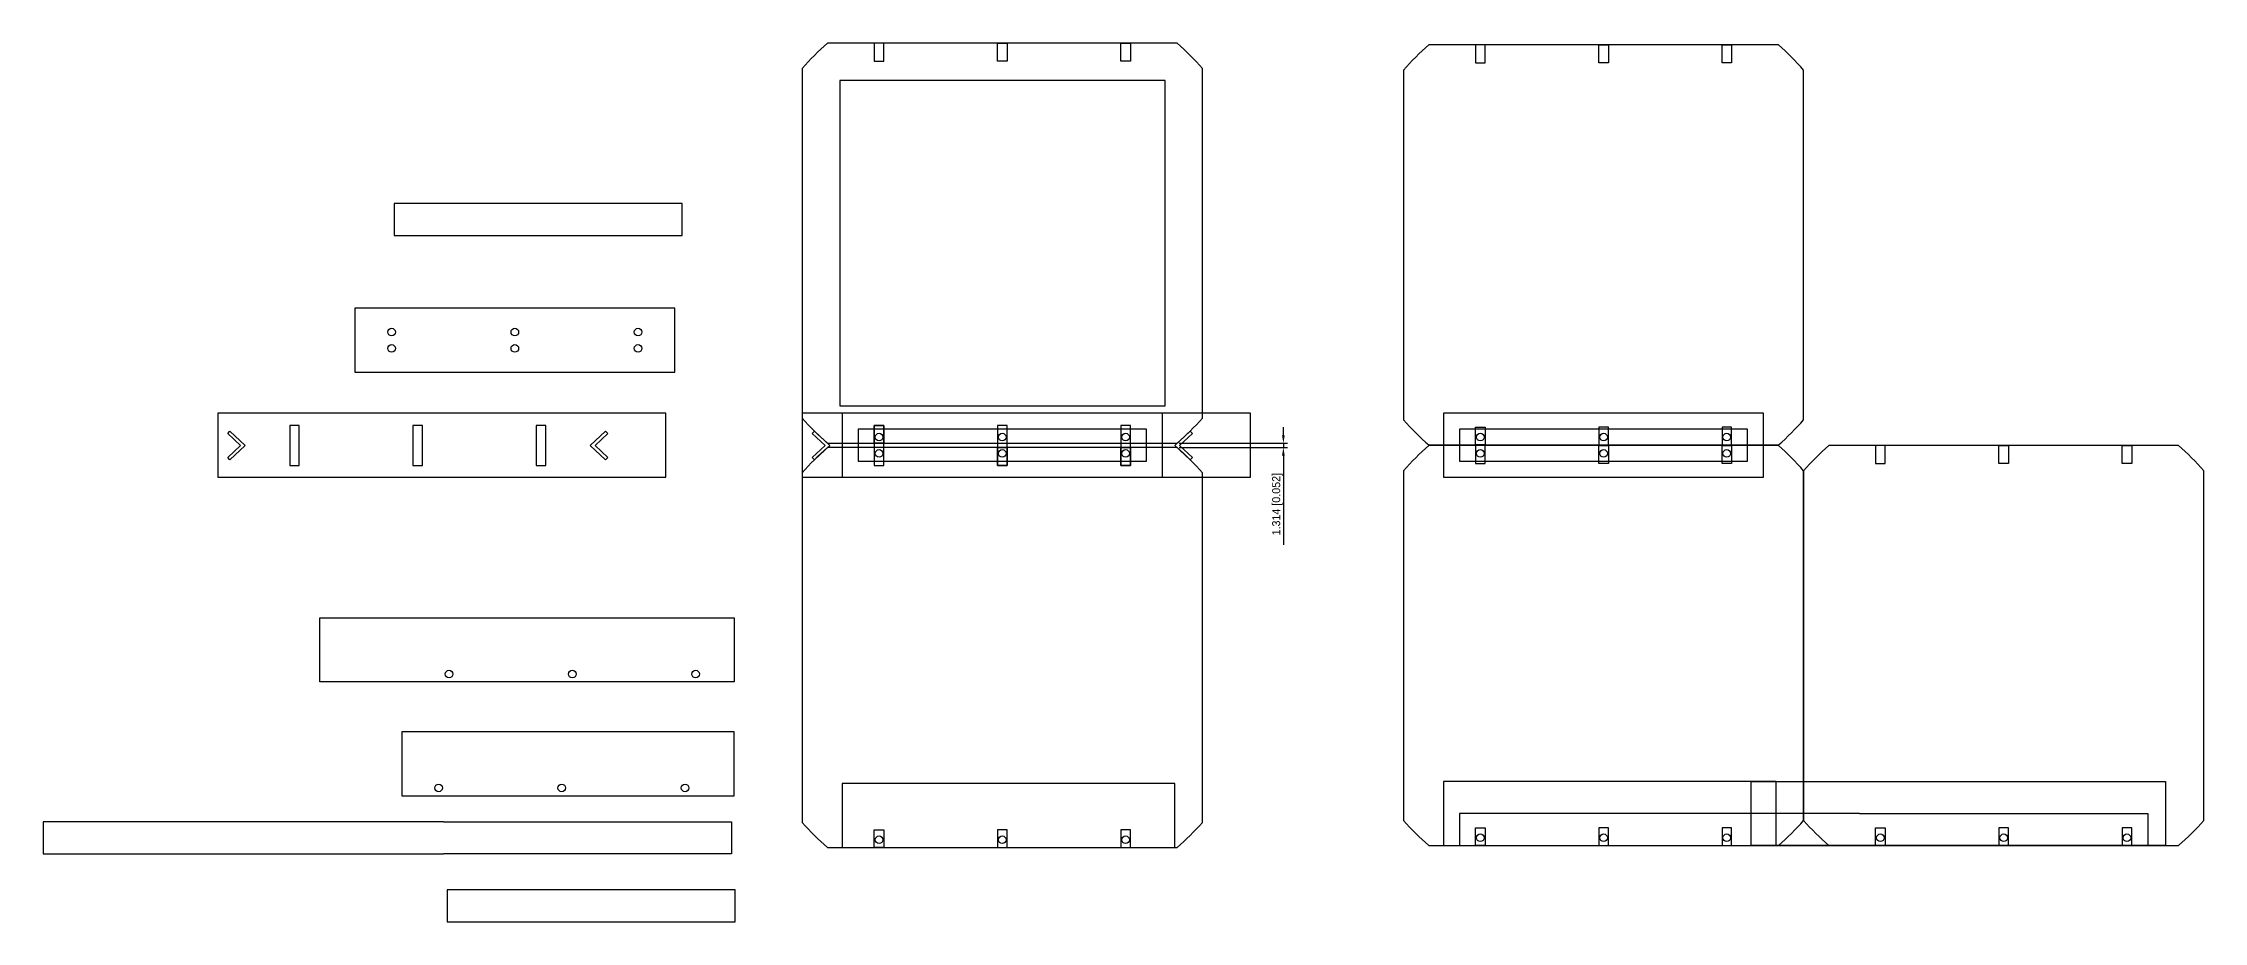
# Model space of a CAD drawing. Header units: millimetres. Extents: x 438 to 2004, y 416 to 1296.
# Drawn here: x 438 to 1112, y 416 to 690 of the extents above; entities that cross this region are included whole.
import ezdxf

# ---------------------------------------------------------------- set-up
doc = ezdxf.new("R2010")
doc.units = ezdxf.units.MM
doc.dimstyles.new('ISO-25', dxfattribs={"dimtxt": 2.5, "dimasz": 2.5, "dimexe": 1.25, "dimexo": 0.625, "dimtad": 1, "dimdec": 3, "dimdsep": 46, "dimtxsty": 'Standard', "dimcen": 2.5, "dimadec": 0, "dimazin": 0, "dimtfac": 1, "dimtdec": 3, "dimtmove": 0, "dimatfit": 3, "dimfxl": 1, "dimarcsym": 0})

# ---------------------------------------------------------------- blocks, each defined once
blk = doc.blocks.new('*D1')
at = {"color": 0, "lineweight": -2, "transparency": 16777216}
for p, q in [((824.94, 567.97), (824.94, 570.47)), ((792.38, 565.47), (826.19, 565.47)), ((792.38, 564.16), (826.19, 564.16)), ((824.94, 565.47), (824.94, 564.16)), ((824.94, 561.66), (824.94, 533.74))]:
    blk.add_line(p, q, dxfattribs=at)
at = {"color": 0, "transparency": 16777216}
for points in [[(824.53, 567.97), (825.36, 567.97), (824.94, 565.47)], [(824.53, 561.66), (825.36, 561.66), (824.94, 564.16)]]:
    blk.add_solid(points, dxfattribs=at)
at = {"layer": 'Defpoints', "color": 0, "transparency": 16777216}
for p in [(791.75, 565.47), (791.75, 564.16), (824.94, 564.16)]:
    blk.add_point(p, dxfattribs=at)
at = {"color": 0, "transparency": 16777216, "insert": (823.07, 546.45), "char_height": 2.5, "attachment_point": 5, "rotation": 90}
blk.add_mtext('1.314 [0.052]', dxfattribs=at)

msp = doc.modelspace()

# ---------------------------------------------------------------- linework, layer by layer
for points in [[(791.7529, 690.4745), (682.5237, 690.4745)], [(979.5779, 689.9453), (870.3488, 689.9453)], [(674.6383, 682.589), (674.6383, 573.3599)], [(799.6383, 573.3599), (799.6383, 682.589)], [(862.4633, 682.0598), (862.4633, 572.8307)], [(987.4633, 572.8307), (987.4633, 682.0598)], [(682.5237, 565.4745), (791.7529, 565.4745)], [(791.7529, 564.1608), (682.5237, 564.1608)], [(870.3488, 564.9453), (979.5779, 564.9453)], [(979.5779, 564.7782), (870.3488, 564.7782)], [(1104.5779, 564.7782), (995.3488, 564.7782)], [(674.6383, 556.2754), (674.6383, 447.0462)], [(799.6383, 447.0462), (799.6383, 556.2754)], [(862.4633, 556.8928), (862.4633, 447.6636)], [(987.4633, 447.6636), (987.4633, 556.8928)], [(987.4633, 556.8928), (987.4633, 447.6636)], [(1112.4633, 447.6636), (1112.4633, 556.8928)], [(682.5237, 439.1608), (791.7529, 439.1608)], [(870.3488, 439.7782), (979.5779, 439.7782)], [(995.3488, 439.7782), (1104.5779, 439.7782)]]:
    msp.add_lwpolyline(points)
for points in [[(700.1383, 690.4745), (697.1383, 690.4745), (697.1383, 684.8745), (700.1383, 684.8745)], [(735.6383, 690.4745), (738.6383, 690.4745), (738.6383, 684.8745), (735.6383, 684.8745)], [(774.1383, 690.4745), (777.1383, 690.4745), (777.1383, 684.8745), (774.1383, 684.8745)], [(887.9633, 689.9453), (884.9633, 689.9453), (884.9633, 684.3453), (887.9633, 684.3453)], [(923.4633, 689.9453), (926.4633, 689.9453), (926.4633, 684.3453), (923.4633, 684.3453)], [(961.9633, 689.9453), (964.9633, 689.9453), (964.9633, 684.3453), (961.9633, 684.3453)], [(686.3695, 577.1745), (787.9695, 577.1745), (787.9695, 678.7745), (686.3695, 678.7745)], [(700.1383, 565.4745), (697.1383, 565.4745), (697.1383, 571.0745), (700.1383, 571.0745)], [(735.6383, 565.4745), (738.6383, 565.4745), (738.6383, 571.0745), (735.6383, 571.0745)], [(774.1383, 565.4745), (777.1383, 565.4745), (777.1383, 571.0745), (774.1383, 571.0745)], [(887.9633, 564.9453), (884.9633, 564.9453), (884.9633, 570.5453), (887.9633, 570.5453)], [(923.4633, 564.9453), (926.4633, 564.9453), (926.4633, 570.5453), (923.4633, 570.5453)], [(961.9633, 564.9453), (964.9633, 564.9453), (964.9633, 570.5453), (961.9633, 570.5453)], [(700.1383, 564.1608), (697.1383, 564.1608), (697.1383, 558.5608), (700.1383, 558.5608)], [(735.6383, 564.1608), (738.6383, 564.1608), (738.6383, 558.5608), (735.6383, 558.5608)], [(774.1383, 564.1608), (777.1383, 564.1608), (777.1383, 558.5608), (774.1383, 558.5608)], [(887.9633, 564.7782), (884.9633, 564.7782), (884.9633, 559.1782), (887.9633, 559.1782)], [(923.4633, 564.7782), (926.4633, 564.7782), (926.4633, 559.1782), (923.4633, 559.1782)], [(961.9633, 564.7782), (964.9633, 564.7782), (964.9633, 559.1782), (961.9633, 559.1782)], [(1012.9633, 564.7782), (1009.9633, 564.7782), (1009.9633, 559.1782), (1012.9633, 559.1782)], [(1048.4633, 564.7782), (1051.4633, 564.7782), (1051.4633, 559.1782), (1048.4633, 559.1782)], [(1086.9633, 564.7782), (1089.9633, 564.7782), (1089.9633, 559.1782), (1086.9633, 559.1782)], [(700.1383, 439.1608), (697.1383, 439.1608), (697.1383, 444.7608), (700.1383, 444.7608)], [(735.6383, 439.1608), (738.6383, 439.1608), (738.6383, 444.7608), (735.6383, 444.7608)], [(774.1383, 439.1608), (777.1383, 439.1608), (777.1383, 444.7608), (774.1383, 444.7608)], [(887.9633, 439.7782), (884.9633, 439.7782), (884.9633, 445.3782), (887.9633, 445.3782)], [(923.4633, 439.7782), (926.4633, 439.7782), (926.4633, 445.3782), (923.4633, 445.3782)], [(961.9633, 439.7782), (964.9633, 439.7782), (964.9633, 445.3782), (961.9633, 445.3782)], [(1012.9633, 439.7782), (1009.9633, 439.7782), (1009.9633, 445.3782), (1012.9633, 445.3782)], [(1048.4633, 439.7782), (1051.4633, 439.7782), (1051.4633, 445.3782), (1048.4633, 445.3782)], [(1086.9633, 439.7782), (1089.9633, 439.7782), (1089.9633, 445.3782), (1086.9633, 445.3782)]]:
    msp.add_lwpolyline(points, close=True)
at = {"color": 1}
for points in [[(547.1413, 630.4275), (637.1413, 630.4275), (637.1413, 640.4275), (547.1413, 640.4275)], [(692.1383, 559.8599), (782.1383, 559.8599), (782.1383, 569.8599), (692.1383, 569.8599)], [(879.9633, 559.8599), (969.9633, 559.8599), (969.9633, 569.8599), (879.9633, 569.8599)], [(563.6803, 415.9796), (653.6803, 415.9796), (653.6803, 425.9796), (563.6803, 425.9796)]]:
    msp.add_lwpolyline(points, close=True, dxfattribs=at)
at = {"color": 4}
for points in [[(534.8669, 587.6687), (634.8669, 587.6687), (634.8669, 607.6687), (534.8669, 607.6687)], [(687.1383, 554.8599), (787.1383, 554.8599), (787.1383, 574.8599), (687.1383, 574.8599)], [(874.9633, 554.8599), (974.9633, 554.8599), (974.9633, 574.8599), (874.9633, 574.8599)], [(523.9124, 510.9048), (653.4117, 510.9048), (653.4117, 490.9048), (523.9124, 490.9048)], [(549.5344, 455.3581), (653.4137, 455.3581), (653.4137, 475.3581), (549.5344, 475.3581)], [(687.1383, 439.1608), (791.0176, 439.1608), (791.0176, 459.1608), (687.1383, 459.1608)], [(874.9633, 439.7782), (978.8426, 439.7782), (978.8426, 459.7782), (874.9633, 459.7782)], [(971.0418, 459.7782), (1100.541, 459.7782), (1100.541, 439.7782), (971.0418, 439.7782)]]:
    msp.add_lwpolyline(points, close=True, dxfattribs=at)
at = {"color": 3}
for points in [[(492.0362, 554.8599), (632.0362, 554.8599), (632.0362, 574.8599), (492.0362, 574.8599)], [(674.6383, 554.8599), (814.6383, 554.8599), (814.6383, 574.8599), (674.6383, 574.8599)], [(499.1599, 564.8176), (495.1634, 568.5541), (495.8463, 569.2846), (500.6242, 564.8176), (495.8463, 560.3507), (495.1634, 561.0811)], [(514.5362, 558.5608), (517.5362, 558.5608), (517.5362, 571.0745), (514.5362, 571.0745)], [(553.0362, 558.5608), (556.0362, 558.5608), (556.0362, 571.0745), (553.0362, 571.0745)], [(591.5362, 558.5608), (594.5362, 558.5608), (594.5362, 571.0745), (591.5362, 571.0745)], [(609.9124, 564.8176), (613.909, 568.5541), (613.226, 569.2846), (608.4482, 564.8176), (613.226, 560.3507), (613.909, 561.0811)], [(681.762, 564.8176), (677.7655, 568.5541), (678.4484, 569.2846), (683.2263, 564.8176), (678.4484, 560.3507), (677.7655, 561.0811)], [(697.1383, 558.5608), (700.1383, 558.5608), (700.1383, 571.0745), (697.1383, 571.0745)], [(735.6383, 558.5608), (738.6383, 558.5608), (738.6383, 571.0745), (735.6383, 571.0745)], [(774.1383, 558.5608), (777.1383, 558.5608), (777.1383, 571.0745), (774.1383, 571.0745)], [(792.5146, 564.8176), (796.5111, 568.5541), (795.8282, 569.2846), (791.0503, 564.8176), (795.8282, 560.3507), (796.5111, 561.0811)]]:
    msp.add_lwpolyline(points, close=True, dxfattribs=at)
at = {"color": 1}
for points in [[(562.5379, 447.2025), (437.5379, 447.2025), (437.5379, 437.2025), (562.5379, 437.2025)], [(562.5379, 447.2025), (437.5379, 447.2025), (437.5379, 437.2025), (562.5379, 437.2025)], [(562.5379, 447.2025), (652.5379, 447.2025), (652.5379, 437.2025), (562.5379, 437.2025)], [(562.5379, 447.2025), (652.5379, 447.2025), (652.5379, 437.2025), (562.5379, 437.2025)], [(1004.9633, 449.7782), (879.9633, 449.7782), (879.9633, 439.7782), (1004.9633, 439.7782)], [(1004.9633, 449.7782), (1094.9633, 449.7782), (1094.9633, 439.7782), (1004.9633, 439.7782)]]:
    msp.add_lwpolyline(points, dxfattribs=at)
at = {"color": 4}
for centre in [(546.3669, 600.2087), (584.8669, 600.2087), (623.3669, 600.2087), (546.3669, 595.1287), (584.8669, 595.1287), (623.3669, 595.1287), (698.6383, 567.3999), (737.1383, 567.3999), (775.6383, 567.3999), (886.4633, 567.3999), (924.9633, 567.3999), (963.4633, 567.3999), (698.6383, 562.3199), (737.1383, 562.3199), (775.6383, 562.3199), (886.4633, 562.3199), (924.9633, 562.3199), (963.4633, 562.3199), (564.334, 493.3648), (602.834, 493.3648), (641.334, 493.3648), (561.0344, 457.8181), (599.5344, 457.8181), (638.0344, 457.8181), (698.6383, 441.6208), (737.1383, 441.6208), (775.6383, 441.6208), (886.4633, 442.2382), (924.9633, 442.2382), (963.4633, 442.2382), (1011.4633, 442.2382), (1049.9633, 442.2382), (1088.4633, 442.2382)]:
    msp.add_circle(centre, 1.19, dxfattribs=at)
for centre, start, end in [((737.1383, 627.9745), 131.1480312, 138.8519688), ((737.1383, 627.9745), 41.1480312, 48.8519688), ((924.9633, 627.4453), 131.1480312, 138.8519688), ((924.9633, 627.4453), 41.1480312, 48.8519688), ((737.1383, 627.9745), 221.1480312, 228.8519688), ((737.1383, 627.9745), 311.1480312, 318.8519688), ((924.9633, 627.4453), 221.1480312, 228.8519688), ((924.9633, 627.4453), 311.1480312, 318.8519688), ((737.1383, 501.6608), 131.1480312, 138.8519688), ((737.1383, 501.6608), 41.1480312, 48.8519688), ((924.9633, 502.2782), 131.1480312, 138.8519688), ((924.9633, 502.2782), 41.1480312, 48.8519688), ((1049.9633, 502.2782), 131.1480312, 138.8519688), ((1049.9633, 502.2782), 41.1480312, 48.8519688), ((737.1383, 501.6608), 221.1480312, 228.8519688), ((737.1383, 501.6608), 311.1480312, 318.8519688), ((924.9633, 502.2782), 221.1480312, 228.8519688), ((924.9633, 502.2782), 311.1480312, 318.8519688), ((1049.9633, 502.2782), 221.1480312, 228.8519688), ((1049.9633, 502.2782), 311.1480312, 318.8519688)]:
    msp.add_arc(centre, 83, start, end)

# ---------------------------------------------------------------- dimensions: what is measured, and where the dimension line sits
dim = msp.add_linear_dim(base=(824.9443, 564.1608), p1=(791.7529, 565.4745), p2=(791.7529, 564.1608), angle=90, dimstyle='ISO-25')
dim.commit()
dim.dimension.update_dxf_attribs({"geometry": '*D1', "text_midpoint": (823.0693, 546.4525)})

doc.saveas('drawing.dxf')
